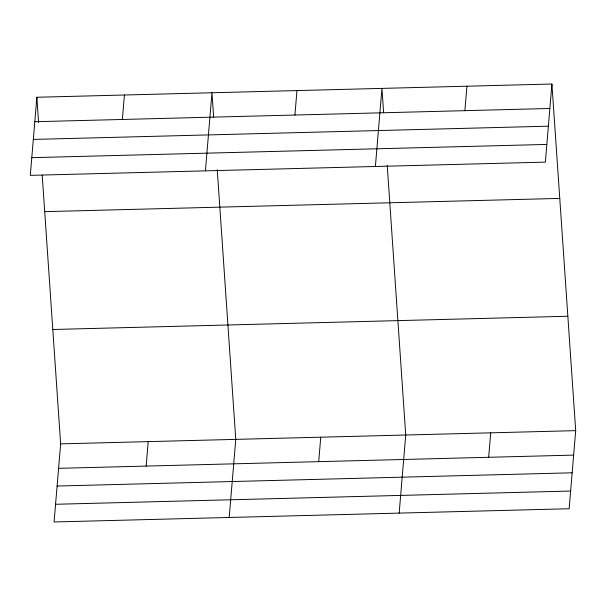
<?xml version="1.0" encoding="UTF-8"?>
<svg xmlns="http://www.w3.org/2000/svg" width="606" height="606" viewBox="0 0 606 606"><rect width="100%" height="100%" fill="white"/><g stroke="black" fill="none" stroke-linecap="round" stroke-linejoin="round"><path stroke-width="0.91" d="M36.86 97.255L30.3 175.354L545.355 162.128L551.914 84.029L36.86 97.255L38.595 122.571M42.2 175.081L60.645 443.872L54.086 521.971L569.14 508.745L575.7 430.646L551.914 84.029M122.367 119.465L124.419 95.006M146.152 466.082L148.205 441.63M205.419 170.854L211.979 92.763L213.653 117.14M229.204 517.471L235.764 439.38L217.251 169.642M294.91 115.034L296.963 90.574M318.695 461.651L320.748 437.191M375.387 166.491L381.947 88.393L383.621 112.769M399.172 513.108L405.732 435.01L387.219 165.271M464.878 110.671L466.931 86.211M488.663 457.288L490.716 432.828M34.807 121.715L549.862 108.482M33.315 139.418L548.369 126.184M31.785 157.658L546.839 144.425M44.708 211.645L559.762 198.412M52.798 329.49L567.852 316.256M60.645 443.872L575.7 430.646M58.593 468.332L573.647 455.106M57.108 486.035L572.162 472.801M55.57 504.275L570.625 491.042"/></g></svg>
